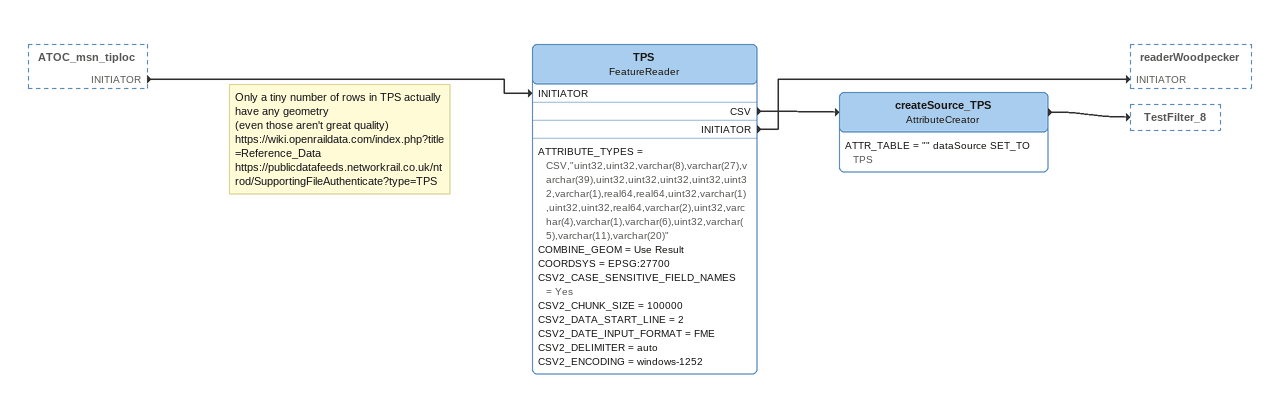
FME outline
ATOC_msn_tiploc [outside]
    INITIATOR -> TPS [INITIATOR]
Note: Only a tiny number of rows in TPS actually have any geometry / (even those aren't great quality) / https://wiki.openraildata.com/index.php?title=Reference_Data / https://publicdatafeeds.networkrail.co.uk/ntrod/SupportingFileAuthenticate?type=TPS
TPS: FeatureReader
    ATTRIBUTE_TYPES = CSV,"uint32,uint32,varchar(8),varchar(27),varchar(39),uint32,uint32,uint32,uint32,uint32,varchar(1),real64,real64,uint32,varchar(1),uint32,uint32,real64,varchar(2),uint32,varchar(4),varchar(1),varchar(6),uint32,varchar(5),varchar(11),varchar(20)"
    COMBINE_GEOM = Use Result
    COORDSYS = EPSG:27700
    CSV2_CASE_SENSITIVE_FIELD_NAMES = Yes
    CSV2_CHUNK_SIZE = 100000
    CSV2_DATA_START_LINE = 2
    CSV2_DATE_INPUT_FORMAT = FME
    CSV2_DELIMITER = auto
    CSV2_ENCODING = windows-1252
    CSV -> createSource_TPS
    INITIATOR -> readerWoodpecker [INITIATOR]
createSource_TPS: AttributeCreator
    ATTR_TABLE = "" dataSource SET_TO TPS
    -> TestFilter_8
